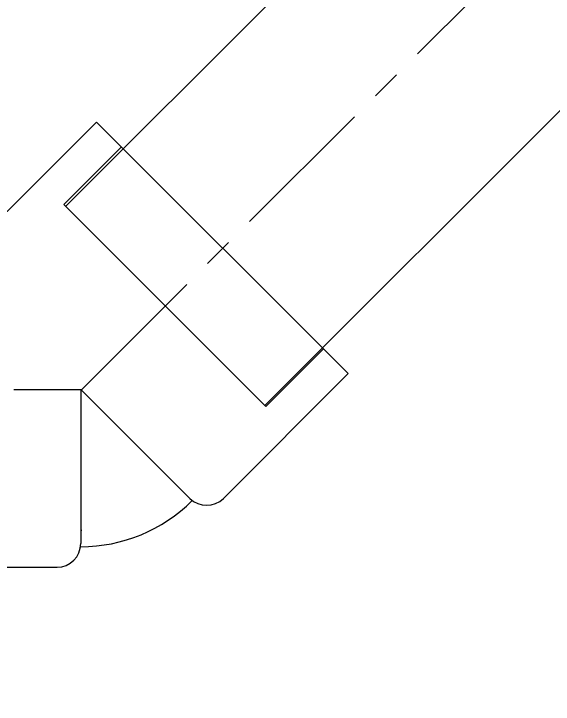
# Model space of a CAD drawing. Header units: inches. Extents: x -883 to 808, y -248 to 1051.
# Drawn here: x -287.43 to -282.88, y 752.57 to 758.39 of the extents above; entities that cross this region are included whole.
import ezdxf

# ---------------------------------------------------------------- set-up
doc = ezdxf.new("R2010")
doc.units = ezdxf.units.IN
doc.header["$MEASUREMENT"] = 0
doc.linetypes.add('CENTER', pattern=[2, 1.25, -0.25, 0.25, -0.25])
doc.layers.get('0').update_dxf_attribs({"linetype": 'CONTINUOUS'})
doc.layers.add('P-LIC', color=5, linetype='CONTINUOUS')

# ---------------------------------------------------------------- blocks, each defined once
blk = doc.blocks.new('245ell')
at = {"linetype": 'Continuous'}
for p, q in [((0.1326, 3.9414), (-0.9192, 2.8896)), ((2.2539, 1.8201), (0.1326, 3.9414)), ((0.3426, 3.7314), (-0.1435, 3.2453)), ((-0.1435, 3.2453), (1.5578, 1.544)), ((0, 1.6875), (-0.9192, 2.6067)), ((2.0439, 2.0301), (1.5578, 1.544)), ((1.5, 1.0662), (2.2539, 1.8201)), ((-1.3, 1.6875), (0, 1.6875)), ((-1.5, 1.4875), (-1.5, 0)), ((1.5, 0), (1.5, 1.0662)), ((1.203, 0.6875), (-1.203, 0.6875)), ((-1.203, 0), (-1.203, 0.6875)), ((1.203, 0), (1.203, 0.6875)), ((-1.5, 0), (1.5, 0))]:
    blk.add_line(p, q, dxfattribs=at)
for centre, radius, start, end in [((-0.7778, 2.7482), 0.2, 135, 225), ((0, 1.6875), 1.3268, 135, 180), ((-1.3, 1.4875), 0.2, 90, 180)]:
    blk.add_arc(centre, radius, start, end, dxfattribs=at)

msp = doc.modelspace()

# ---------------------------------------------------------------- linework, layer by layer
at = {"layer": 'P-LIC'}
for p, q in [((-286.99177, 756.77091), (-279.87676, 763.88591)), ((-285.31239, 755.09153), (-278.19738, 762.20653)), ((-286.86325, 754.04067), (-286.85512, 754.04067))]:
    msp.add_line(p, q, dxfattribs=at)
at = {"layer": 'P-LIC', "color": 7, "linetype": 'CENTER'}
for p, q in [((-286.85512, 755.22817), (-279.03707, 763.04622)), ((-337.4271, 755.22817), (-286.85512, 755.22817))]:
    msp.add_line(p, q, dxfattribs=at)

# ---------------------------------------------------------------- block references
at = {"layer": 'P-LIC', "rotation": 135}
msp.add_blockref('245ell', (-285.67, 756.42141), dxfattribs=at)

doc.saveas('drawing.dxf')
